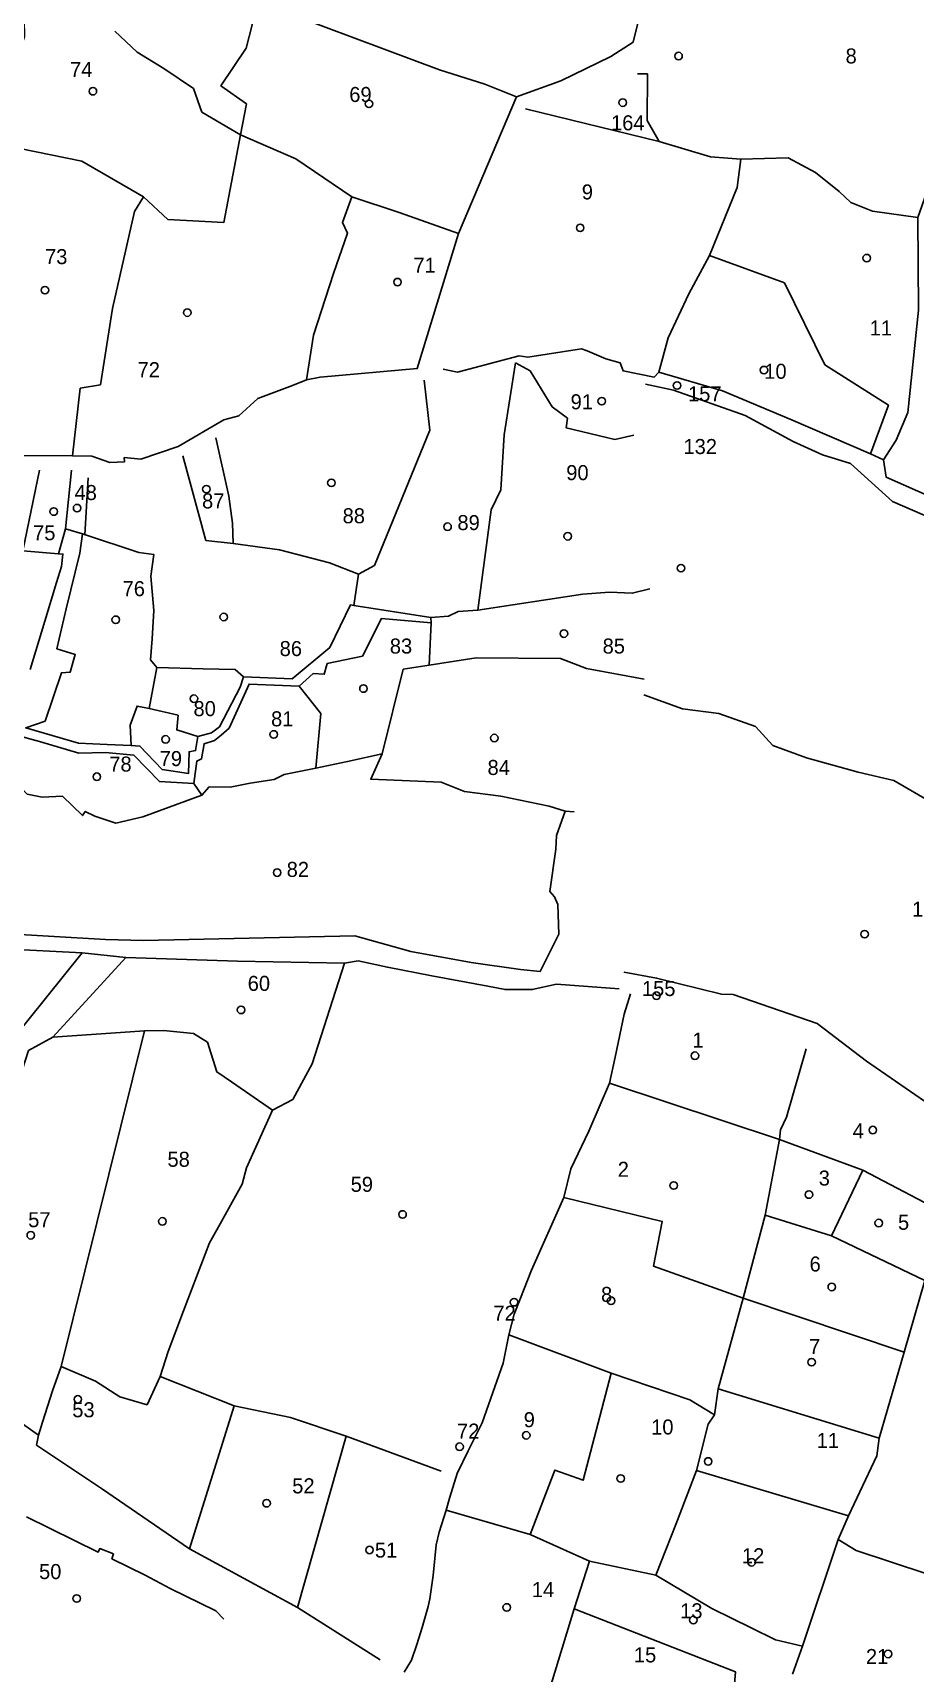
# Model space of a CAD drawing. Extents: x 176571 to 180224, y 250857 to 253450.
# Drawn here: x 178318.4 to 178553.2, y 251930.3 to 252366.8 of the extents above; entities that cross this region are included whole.
import ezdxf
from ezdxf.enums import TextEntityAlignment as Align

# ---------------------------------------------------------------- set-up
doc = ezdxf.new("R2010")
doc.units = 0
for name, color, linetype in [('1602', 240, 'Continuous'), ('1603', 240, 'Continuous'), ('A_POINTS', 252, 'Continuous')]:
    doc.layers.add(name, color=color, linetype=linetype)
doc.styles.add('HEBTXT', font='hebtxt.shx')

# ---------------------------------------------------------------- blocks, each defined once
blk = doc.blocks.new('1603')
at = {"layer": 'A_POINTS'}
blk.add_circle((0, 0), 0.25, dxfattribs=at)
at = {"style": 'HEBTXT'}
blk.add_attdef('PARCEL_NUM', text='', height=2, dxfattribs=at).set_placement((0, 1), align=Align.CENTER)
at = {"style": 'HEBTXT', "flags": 1}
blk.add_attdef('LOT_NUM', text='', height=2, dxfattribs=at).set_placement((0, -2.5), align=Align.CENTER)

msp = doc.modelspace()

# ---------------------------------------------------------------- linework, layer by layer
at = {"layer": '1602'}
for points in [[(178447.12, 252349.8), (178438.67, 252353.13), (178426.63, 252356.92), (178389.09, 252370.95), (178377.59, 252372.41), (178384.62, 252409.37), (178388.1, 252411.62), (178406.96, 252417.96), (178409.29, 252450)], [(178319.94, 252378.83), (178315.96, 252374.4), (178316.16, 252365.86), (178311.7, 252352.55), (178311.61, 252345.82), (178313.54, 252338.7), (178314.93, 252335.98), (178331.37, 252332.67), (178347.84, 252323.2)], [(178314.35, 252254.36), (178328.89, 252254.25), (178334.04, 252254.18), (178338.88, 252252.45), (178342.77, 252252.67), (178342.7, 252253.79), (178347.1, 252253.35), (178357, 252256.72), (178369.23, 252263.81), (178373.19, 252264.93), (178378.23, 252269.53), (178387.43, 252272.97), (178391.2, 252274.47), (178394.8, 252275.22), (178420.63, 252277.46), (178431.67, 252313.45), (178447.12, 252349.8), (178458.87, 252354.04), (178472.19, 252360.49), (178478.13, 252364.28), (178482.08, 252380.07)], [(178377.59, 252372.41), (178375.13, 252362.74), (178368.42, 252352.73), (178375.27, 252347.89), (178373.64, 252339.7), (178369.18, 252316.33), (178354.25, 252317.17), (178347.84, 252323.2), (178345.42, 252319.27), (178339.53, 252293.44), (178336.37, 252273.16), (178330.98, 252272.25), (178328.89, 252254.25)], [(178431.67, 252313.45), (178415.84, 252318.96), (178403.27, 252323.16), (178388.33, 252333.29), (178373.64, 252339.7), (178363.36, 252345.7), (178361.16, 252351.97), (178353.26, 252357.34), (178346.17, 252361.69), (178340.22, 252367.28)], [(178479.33, 252355.92), (178481.94, 252355.85), (178481.86, 252343.48), (178485.04, 252337.9), (178498.76, 252333.77), (178506.76, 252333.16), (178519.36, 252333.58), (178526.69, 252329.67), (178532.94, 252324.57), (178536.11, 252321.64), (178541.82, 252319.36), (178553.87, 252317.62), (178556.11, 252323.98), (178583.86, 252320.82), (178593.9, 252320.3), (178598.66, 252324.19), (178606.56, 252322.05), (178613.2, 252320.3), (178635.63, 252323.58)], [(178485.04, 252337.9), (178449.5, 252346.56)], [(178506.76, 252333.16), (178505.83, 252325.66), (178498.49, 252307.53), (178492.98, 252297.31), (178487.48, 252285.63), (178484.98, 252276.53)], [(178403.27, 252323.16), (178400.76, 252316.3), (178402.08, 252313.52), (178398.42, 252302.78), (178393.04, 252286.35), (178391.2, 252274.47)], [(178553.87, 252317.62), (178554.05, 252293.01), (178551.22, 252265.75), (178548.13, 252258.41), (178544.74, 252253.22)], [(178498.49, 252307.53), (178518.37, 252300.28), (178529.14, 252278.46), (178546.08, 252267.73), (178541.34, 252254.76)], [(178427.55, 252277.32), (178431.35, 252276.54), (178447.77, 252280.87), (178450.11, 252280.47), (178464.35, 252282.71), (178465.93, 252282.2), (178470.84, 252280.09), (178474.7, 252278.96), (178475.48, 252276.84), (178483.75, 252275.18), (178484.98, 252276.53), (178501.92, 252271.54), (178520.07, 252263.88), (178541.34, 252254.76), (178544.74, 252253.22), (178545.43, 252248.59), (178570.74, 252237.38)], [(178446.81, 252278.98), (178443.78, 252259.81), (178442.91, 252245.23), (178440.35, 252239.84), (178436.82, 252213.19)], [(178446.81, 252278.98), (178450.7, 252276.89), (178456.6, 252267.3), (178460.66, 252264.24), (178460.32, 252261.66), (178473.26, 252258.61), (178478.31, 252259.74)], [(178422.53, 252274.34), (178423.98, 252261.04), (178409.26, 252225.03), (178405.06, 252222.78), (178403.79, 252214.45)], [(178481.44, 252273.33), (178488.85, 252271.7), (178507.91, 252264.95), (178520.7, 252258.03), (178528.51, 252254.5), (178536, 252252.18), (178547.16, 252242.11), (178565.21, 252234.3)], [(178367.04, 252259), (178370.56, 252243.51), (178371.49, 252236.36), (178371.72, 252230.96)], [(178358.25, 252254.21), (178364.42, 252231.74), (178371.72, 252230.96), (178383.98, 252229.26), (178397.35, 252225.81), (178405.06, 252222.78)], [(178325.15, 252228.14), (178315.69, 252228.96), (178320.11, 252250.42)], [(178328.61, 252250.43), (178327.08, 252234.83)], [(178333.11, 252248.39), (178332.23, 252233.21)], [(178317.69, 252197.36), (178321.6, 252210.21), (178324.67, 252220.5), (178326.02, 252224.77), (178326.35, 252228.11), (178325.15, 252228.14), (178327.08, 252234.83), (178331.57, 252233.45), (178330.83, 252228.36), (178327.26, 252213.49), (178324.76, 252202.9), (178329.65, 252201.36), (178328.29, 252196.67), (178325.97, 252196.52), (178321.61, 252183.65), (178316.48, 252181.85), (178330.52, 252177.78), (178338.13, 252177.46), (178344.56, 252177.21), (178346.87, 252177.02), (178352.75, 252170.82), (178359.76, 252169.69), (178359.95, 252175.49), (178361.7, 252175.83), (178362.3, 252179.58), (178365.89, 252180.53), (178368.07, 252182.15), (178373.5, 252192.72), (178374.41, 252195.47), (178387.34, 252194.91), (178397.39, 252203.24), (178402.88, 252214.58), (178403.79, 252214.45), (178424.31, 252211.25), (178424.42, 252209.81), (178411.17, 252210.99), (178406.1, 252200.95), (178396.74, 252198.98), (178395.91, 252196.13), (178392.97, 252196.31), (178389.27, 252192.94), (178375.93, 252193.51), (178370.63, 252181.79), (178368.47, 252179.94), (178366.74, 252178.52), (178363.92, 252177.65), (178363.28, 252173.58), (178361.99, 252173.04), (178361.25, 252167.09), (178352.07, 252167.55), (178345.26, 252174.58), (178337.67, 252175.34), (178330.59, 252175.13), (178320.1, 252178.27), (178313.69, 252180.05)], [(178332.23, 252233.21), (178331.57, 252233.45), (178346.54, 252228.49), (178350.59, 252227.99), (178349.76, 252222.23), (178350.6, 252213.05), (178350.16, 252205.56), (178349.66, 252199.98), (178351.34, 252197.92), (178363.7, 252197.6), (178372.22, 252197.39), (178374.41, 252195.47)], [(178424.31, 252211.25), (178428.96, 252211.59), (178431.57, 252212.86), (178436.82, 252213.19), (178464.73, 252217.43), (178471.85, 252217.93), (178477.91, 252217.66), (178482.58, 252218.83)], [(178424.42, 252209.81), (178423.82, 252198.52), (178436.33, 252200.46), (178458.82, 252200.36), (178465.68, 252197.7), (178481.07, 252194.8)], [(178351.34, 252197.92), (178349.35, 252186.97), (178346.11, 252187.64), (178344.29, 252182.58), (178344.56, 252177.21)], [(178423.82, 252198.52), (178416.96, 252197.44), (178411.36, 252174.97), (178408.3, 252168.17), (178427, 252167.4), (178433.23, 252164.89), (178442.89, 252163.69), (178455.78, 252160.99), (178460.05, 252159.69)], [(178389.27, 252192.94), (178395.03, 252185.69), (178393.72, 252171.14)], [(178622.08, 252144.85), (178602.15, 252147.51), (178585.68, 252150.28), (178574.01, 252151.44), (178568.25, 252155.82), (178547.51, 252167.86), (178537.99, 252170.11), (178524.3, 252173.89), (178515.31, 252177.16), (178510.66, 252182.25), (178500.9, 252185.66), (178491.26, 252186.93), (178480.96, 252190.62)], [(178362.3, 252179.58), (178356.65, 252181.33), (178357.04, 252185.22), (178349.35, 252186.97)], [(178411.36, 252174.97), (178402.15, 252172.87), (178393.72, 252171.14), (178385.25, 252169.47), (178382.57, 252168.08), (178376.2, 252167.14), (178370.86, 252166.08), (178365.25, 252166.15), (178363.37, 252163.91), (178347.61, 252158.2), (178340.44, 252156.46), (178334.83, 252158.35), (178332.3, 252159.63), (178331.57, 252158.54), (178326.22, 252163.73), (178320.85, 252163.41), (178316.88, 252164.19), (178315.96, 252165.11), (178311.69, 252166.45), (178306.05, 252167.73)], [(178361.25, 252167.09), (178363.37, 252163.91)], [(178307.23, 252127.34), (178337.71, 252125.59), (178347.84, 252125.24), (178404.02, 252126.55), (178418.98, 252122.36), (178435.03, 252119.44), (178448.19, 252117.56), (178453.38, 252116.99), (178458.34, 252126.93), (178458.07, 252134.88), (178457.19, 252136.86), (178455.94, 252138.33), (178457.52, 252149.55), (178457.71, 252153.21), (178460.05, 252159.69), (178462.43, 252159.55)], [(178331.5, 252121.98), (178312.32, 252098.17), (178307.62, 252089.34), (178286.54, 252075.12), (178263.04, 252064.97), (178256.05, 252052.96)], [(178343.13, 252120.78), (178323.65, 252099.59), (178317.23, 252096.01), (178314.54, 252087.74), (178308.63, 252082.46), (178295.01, 252075.2), (178286.55, 252070.47), (178267.14, 252060.61), (178259.41, 252050.12)], [(178474.41, 252112.4), (178457.77, 252113.68), (178451.28, 252112.24), (178444.05, 252112.22), (178439.48, 252113.12), (178424.57, 252115.85), (178412.72, 252118.17), (178404.97, 252119.86), (178401.28, 252119.29), (178372.87, 252119.79), (178343.13, 252120.78), (178331.5, 252121.98), (178310.64, 252123.06)], [(178401.28, 252119.29), (178392.74, 252092.49), (178387.53, 252082.98), (178382.11, 252080.17), (178375.2, 252064.78), (178374.07, 252060.45), (178367.32, 252048.27), (178365.37, 252044.82), (178358.46, 252026.73), (178354.42, 252015.88), (178352.26, 252009.25), (178348.78, 252001.74), (178341.56, 252003.83), (178335.04, 252008), (178325.92, 252011.96), (178323.61, 252005.43), (178320.93, 251997.13), (178319.86, 251993.63)], [(178568.58, 252073.62), (178540.21, 252093.13), (178527.08, 252103.16), (178504.74, 252110.9), (178501.63, 252110.96), (178484.36, 252115.28), (178475.71, 252116.89), (178475.71, 252116.89)], [(178477.46, 252111.1), (178475.71, 252105.64), (178473.34, 252094.22), (178471.81, 252087.34), (178466.33, 252074.55), (178461.57, 252064.56), (178459.66, 252056.87), (178451.11, 252037.56), (178447.96, 252029.63), (178446.47, 252025.88), (178445.07, 252020.33), (178443.58, 252012.82), (178441.29, 252006.52), (178437.94, 251996.95), (178434.24, 251989.49), (178431.32, 251983.44), (178429.31, 251977.15), (178428.34, 251973.72), (178426.55, 251967.88), (178425.74, 251964.47), (178424.93, 251956.33), (178423.98, 251950.13), (178423.61, 251948.08), (178422.01, 251942.48), (178420.55, 251937.92), (178419.11, 251933.78), (178417.2, 251930.61)], [(178382.11, 252080.17), (178371.27, 252087.69), (178367.36, 252090.29), (178364.83, 252098.21), (178361.13, 252100.52), (178353.14, 252101.36), (178348.09, 252101.21), (178323.65, 252099.59)], [(178348.09, 252101.21), (178325.92, 252011.96)], [(178524.15, 252096.43), (178518.95, 252078.25), (178517.32, 252074.88), (178517.12, 252072.31)], [(178471.81, 252087.34), (178517.12, 252072.31), (178513.24, 252052.17), (178507.45, 252030.1)], [(178562.93, 252051.73), (178539.27, 252064.14), (178517.12, 252072.31)], [(178567.46, 252067.81), (178562.93, 252051.73), (178555.78, 252034.81), (178550.23, 252015.72), (178543.61, 251992.83), (178543, 251988.17), (178535.42, 251972.16), (178532.71, 251965.93), (178523.16, 251937.49)], [(178539.27, 252064.14), (178530.89, 252046.72)], [(178459.66, 252056.87), (178485.86, 252050.51), (178483.53, 252038.64), (178507.45, 252030.1), (178500.8, 252005.97), (178499.79, 251999.07)], [(178555.78, 252034.81), (178530.89, 252046.72), (178513.24, 252052.17)], [(178550.23, 252015.72), (178507.45, 252030.1)], [(178445.07, 252020.33), (178472.25, 252010.11), (178464.86, 251981.67), (178457.27, 251984.37), (178450.72, 251967.19)], [(178295.49, 252010.9), (178319.86, 251993.63), (178319.33, 251991.03), (178336.63, 251979.5), (178360.06, 251963.44), (178388.79, 251947.8), (178410.84, 251933.88)], [(178427.06, 251984.11), (178401.72, 251993.42), (178386.96, 251998.37), (178371.97, 252001.42), (178352.26, 252009.25)], [(178472.25, 252010.11), (178493.24, 252003.09), (178499.79, 251999.07), (178498.06, 251996.57), (178494.99, 251984.28), (178489.47, 251969.9), (178489.47, 251969.9), (178484.18, 251956.4), (178466.56, 251960.13)], [(178543.61, 251992.83), (178500.8, 252005.97)], [(178371.97, 252001.42), (178360.06, 251963.44)], [(178401.72, 251993.42), (178388.79, 251947.8)], [(178535.42, 251972.16), (178494.99, 251984.28)], [(178462.47, 251947.41), (178466.56, 251960.13), (178450.72, 251967.19), (178428.34, 251973.72)], [(178369.21, 251944.7), (178367.05, 251946.93), (178354.89, 251952.86), (178348.29, 251956.36), (178339.4, 251960.79), (178339.79, 251962.05), (178336.17, 251963.47), (178335.72, 251962.52), (178316.71, 251971.96)], [(178638, 251921.81), (178621, 251928.98), (178608.61, 251932.44), (178602.59, 251937.64), (178570.43, 251950.55), (178556.32, 251956.78), (178537.49, 251962.94), (178532.71, 251965.93)], [(178484.18, 251956.4), (178499.11, 251947.49), (178509.56, 251942.37), (178515.98, 251939.21), (178523.16, 251937.49), (178520.53, 251930.03)], [(178504.84, 251924.23), (178505.33, 251930.7), (178462.47, 251947.41), (178451.54, 251911.72)]]:
    msp.add_lwpolyline(points, dxfattribs=at)

# ---------------------------------------------------------------- block references
at = {"layer": '1603'}
ref = msp.add_blockref('1603', (178490.22, 252360.63), dxfattribs=dict(at, xscale=4, yscale=4, zscale=4))
ref.add_attrib('PARCEL_NUM', '8', (178534.67, 252358.65), dxfattribs={"layer": '0', "height": 4, "style": 'HEBTXT'})
ref = msp.add_blockref('1603', (178334.35, 252351.26), dxfattribs=dict(at, xscale=4, yscale=4, zscale=4))
ref.add_attrib('PARCEL_NUM', '74', (178328.27, 252355.05), dxfattribs={"layer": '0', "height": 4, "style": 'HEBTXT'})
ref = msp.add_blockref('1603', (178407.83, 252347.9), dxfattribs=dict(at, xscale=4, yscale=4, zscale=4))
ref.add_attrib('PARCEL_NUM', '69', (178402.58, 252348.4), dxfattribs={"layer": '0', "height": 4, "style": 'HEBTXT'})
ref = msp.add_blockref('1603', (178475.35, 252348.23), dxfattribs=dict(at, xscale=4, yscale=4, zscale=4))
ref.add_attrib('PARCEL_NUM', '164', (178472.24, 252340.86), dxfattribs={"layer": '0', "height": 4, "style": 'HEBTXT'})
ref = msp.add_blockref('1603', (178464.04, 252314.92), dxfattribs=dict(at, xscale=4, yscale=4, zscale=4))
ref.add_attrib('PARCEL_NUM', '9', (178464.47, 252322.47), dxfattribs={"layer": '0', "height": 4, "style": 'HEBTXT'})
ref = msp.add_blockref('1603', (178321.58, 252298.32), dxfattribs=dict(at, xscale=4, yscale=4, zscale=4))
ref.add_attrib('PARCEL_NUM', '73', (178321.61, 252305.25), dxfattribs={"layer": '0', "height": 4, "style": 'HEBTXT'})
ref = msp.add_blockref('1603', (178415.41, 252300.47), dxfattribs=dict(at, xscale=4, yscale=4, zscale=4))
ref.add_attrib('PARCEL_NUM', '71', (178419.66, 252302.96), dxfattribs={"layer": '0', "height": 4, "style": 'HEBTXT'})
ref = msp.add_blockref('1603', (178540.3, 252306.86), dxfattribs=dict(at, xscale=4, yscale=4, zscale=4))
ref.add_attrib('PARCEL_NUM', '11', (178541.08, 252286.27), dxfattribs={"layer": '0', "height": 4, "style": 'HEBTXT'})
ref = msp.add_blockref('1603', (178359.48, 252292.36), dxfattribs=dict(at, xscale=4, yscale=4, zscale=4))
ref.add_attrib('PARCEL_NUM', '72', (178346.24, 252275.17), dxfattribs={"layer": '0', "height": 4, "style": 'HEBTXT'})
ref = msp.add_blockref('1603', (178512.95, 252277.06), dxfattribs=dict(at, xscale=4, yscale=4, zscale=4))
ref.add_attrib('PARCEL_NUM', '10', (178513.03, 252274.74), dxfattribs={"layer": '0', "height": 4, "style": 'HEBTXT'})
ref = msp.add_blockref('1603', (178489.82, 252272.97), dxfattribs=dict(at, xscale=4, yscale=4, zscale=4))
ref.add_attrib('PARCEL_NUM', '157', (178492.74, 252268.75), dxfattribs={"layer": '0', "height": 4, "style": 'HEBTXT'})
ref = msp.add_blockref('1603', (178469.76, 252268.8), dxfattribs=dict(at, xscale=4, yscale=4, zscale=4))
ref.add_attrib('PARCEL_NUM', '91', (178461.49, 252266.62), dxfattribs={"layer": '0', "height": 4, "style": 'HEBTXT'})
ref = msp.add_blockref('1603', (178490.87, 252224.36), dxfattribs=dict(at, xscale=4, yscale=4, zscale=4))
ref.add_attrib('PARCEL_NUM', '132', (178491.52, 252254.72), dxfattribs={"layer": '0', "height": 4, "style": 'HEBTXT'})
ref = msp.add_blockref('1603', (178460.71, 252232.84), dxfattribs=dict(at, xscale=4, yscale=4, zscale=4))
ref.add_attrib('PARCEL_NUM', '90', (178460.33, 252247.78), dxfattribs={"layer": '0', "height": 4, "style": 'HEBTXT'})
ref = msp.add_blockref('1603', (178397.81, 252247.07), dxfattribs=dict(at, xscale=4, yscale=4, zscale=4))
ref.add_attrib('PARCEL_NUM', '88', (178400.81, 252236.3), dxfattribs={"layer": '0', "height": 4, "style": 'HEBTXT'})
ref = msp.add_blockref('1603', (178330.15, 252240.33), dxfattribs=dict(at, xscale=4, yscale=4, zscale=4))
ref.add_attrib('PARCEL_NUM', '48', (178329.46, 252242.48), dxfattribs={"layer": '0', "height": 4, "style": 'HEBTXT'})
ref = msp.add_blockref('1603', (178364.56, 252245.37), dxfattribs=dict(at, xscale=4, yscale=4, zscale=4))
ref.add_attrib('PARCEL_NUM', '87', (178363.4, 252240.25), dxfattribs={"layer": '0', "height": 4, "style": 'HEBTXT'})
ref = msp.add_blockref('1603', (178323.93, 252239.42), dxfattribs=dict(at, xscale=4, yscale=4, zscale=4))
ref.add_attrib('PARCEL_NUM', '75', (178318.43, 252231.78), dxfattribs={"layer": '0', "height": 4, "style": 'HEBTXT'})
ref = msp.add_blockref('1603', (178428.74, 252235.39), dxfattribs=dict(at, xscale=4, yscale=4, zscale=4))
ref.add_attrib('PARCEL_NUM', '89', (178431.37, 252234.48), dxfattribs={"layer": '0', "height": 4, "style": 'HEBTXT'})
ref = msp.add_blockref('1603', (178340.43, 252210.62), dxfattribs=dict(at, xscale=4, yscale=4, zscale=4))
ref.add_attrib('PARCEL_NUM', '76', (178342.25, 252216.9), dxfattribs={"layer": '0', "height": 4, "style": 'HEBTXT'})
ref = msp.add_blockref('1603', (178369.17, 252211.36), dxfattribs=dict(at, xscale=4, yscale=4, zscale=4))
ref.add_attrib('PARCEL_NUM', '86', (178384.05, 252200.96), dxfattribs={"layer": '0', "height": 4, "style": 'HEBTXT'})
ref = msp.add_blockref('1603', (178406.35, 252192.32), dxfattribs=dict(at, xscale=4, yscale=4, zscale=4))
ref.add_attrib('PARCEL_NUM', '83', (178413.37, 252201.63), dxfattribs={"layer": '0', "height": 4, "style": 'HEBTXT'})
ref = msp.add_blockref('1603', (178459.71, 252206.94), dxfattribs=dict(at, xscale=4, yscale=4, zscale=4))
ref.add_attrib('PARCEL_NUM', '85', (178470.01, 252201.63), dxfattribs={"layer": '0', "height": 4, "style": 'HEBTXT'})
ref = msp.add_blockref('1603', (178361.24, 252189.63), dxfattribs=dict(at, xscale=4, yscale=4, zscale=4))
ref.add_attrib('PARCEL_NUM', '80', (178361.12, 252184.98), dxfattribs={"layer": '0', "height": 4, "style": 'HEBTXT'})
ref = msp.add_blockref('1603', (178382.47, 252180.11), dxfattribs=dict(at, xscale=4, yscale=4, zscale=4))
ref.add_attrib('PARCEL_NUM', '81', (178381.77, 252182.27), dxfattribs={"layer": '0', "height": 4, "style": 'HEBTXT'})
ref = msp.add_blockref('1603', (178353.71, 252178.8), dxfattribs=dict(at, xscale=4, yscale=4, zscale=4))
ref.add_attrib('PARCEL_NUM', '79', (178352.12, 252171.69), dxfattribs={"layer": '0', "height": 4, "style": 'HEBTXT'})
ref = msp.add_blockref('1603', (178441.19, 252179.16), dxfattribs=dict(at, xscale=4, yscale=4, zscale=4))
ref.add_attrib('PARCEL_NUM', '84', (178439.38, 252169.32), dxfattribs={"layer": '0', "height": 4, "style": 'HEBTXT'})
ref = msp.add_blockref('1603', (178335.4, 252168.86), dxfattribs=dict(at, xscale=4, yscale=4, zscale=4))
ref.add_attrib('PARCEL_NUM', '78', (178338.71, 252170.23), dxfattribs={"layer": '0', "height": 4, "style": 'HEBTXT'})
ref = msp.add_blockref('1603', (178383.4, 252143.35), dxfattribs=dict(at, xscale=4, yscale=4, zscale=4))
ref.add_attrib('PARCEL_NUM', '82', (178385.92, 252142.2), dxfattribs={"layer": '0', "height": 4, "style": 'HEBTXT'})
ref = msp.add_blockref('1603', (178539.73, 252126.97), dxfattribs=dict(at, xscale=4, yscale=4, zscale=4))
ref.add_attrib('PARCEL_NUM', '128', (178552.37, 252131.62), dxfattribs={"layer": '0', "height": 4, "style": 'HEBTXT'})
ref = msp.add_blockref('1603', (178373.77, 252106.82), dxfattribs=dict(at, xscale=4, yscale=4, zscale=4))
ref.add_attrib('PARCEL_NUM', '60', (178375.55, 252111.87), dxfattribs={"layer": '0', "height": 4, "style": 'HEBTXT'})
ref = msp.add_blockref('1603', (178484.35, 252110.59), dxfattribs=dict(at, xscale=4, yscale=4, zscale=4))
ref.add_attrib('PARCEL_NUM', '155', (178480.47, 252110.5), dxfattribs={"layer": '0', "height": 4, "style": 'HEBTXT'})
ref = msp.add_blockref('1603', (178494.59, 252094.63), dxfattribs=dict(at, xscale=4, yscale=4, zscale=4))
ref.add_attrib('PARCEL_NUM', '1', (178493.9, 252096.79), dxfattribs={"layer": '0', "height": 4, "style": 'HEBTXT'})
ref = msp.add_blockref('1603', (178541.93, 252074.85), dxfattribs=dict(at, xscale=4, yscale=4, zscale=4))
ref.add_attrib('PARCEL_NUM', '4', (178536.55, 252072.63), dxfattribs={"layer": '0', "height": 4, "style": 'HEBTXT'})
ref = msp.add_blockref('1603', (178352.84, 252050.54), dxfattribs=dict(at, xscale=4, yscale=4, zscale=4))
ref.add_attrib('PARCEL_NUM', '58', (178354.2, 252065.07), dxfattribs={"layer": '0', "height": 4, "style": 'HEBTXT'})
ref = msp.add_blockref('1603', (178488.92, 252060.09), dxfattribs=dict(at, xscale=4, yscale=4, zscale=4))
ref.add_attrib('PARCEL_NUM', '2', (178474.03, 252062.4), dxfattribs={"layer": '0', "height": 4, "style": 'HEBTXT'})
ref = msp.add_blockref('1603', (178524.92, 252057.68), dxfattribs=dict(at, xscale=4, yscale=4, zscale=4))
ref.add_attrib('PARCEL_NUM', '3', (178527.52, 252060.06), dxfattribs={"layer": '0', "height": 4, "style": 'HEBTXT'})
ref = msp.add_blockref('1603', (178416.76, 252052.39), dxfattribs=dict(at, xscale=4, yscale=4, zscale=4))
ref.add_attrib('PARCEL_NUM', '59', (178402.95, 252058.4), dxfattribs={"layer": '0', "height": 4, "style": 'HEBTXT'})
ref = msp.add_blockref('1603', (178317.82, 252046.84), dxfattribs=dict(at, xscale=4, yscale=4, zscale=4))
ref.add_attrib('PARCEL_NUM', '57', (178317.13, 252048.99), dxfattribs={"layer": '0', "height": 4, "style": 'HEBTXT'})
ref = msp.add_blockref('1603', (178543.49, 252050.1), dxfattribs=dict(at, xscale=4, yscale=4, zscale=4))
ref.add_attrib('PARCEL_NUM', '5', (178548.62, 252048.3), dxfattribs={"layer": '0', "height": 4, "style": 'HEBTXT'})
ref = msp.add_blockref('1603', (178531, 252033.1), dxfattribs=dict(at, xscale=4, yscale=4, zscale=4))
ref.add_attrib('PARCEL_NUM', '6', (178525.08, 252037.2), dxfattribs={"layer": '0', "height": 4, "style": 'HEBTXT'})
ref = msp.add_blockref('1603', (178446.44, 252029.03), dxfattribs=dict(at, xscale=4, yscale=4, zscale=4))
ref.add_attrib('PARCEL_NUM', '72', (178440.94, 252024.11), dxfattribs={"layer": '0', "height": 4, "style": 'HEBTXT'})
ref = msp.add_blockref('1603', (178472.25, 252029.42), dxfattribs=dict(at, xscale=4, yscale=4, zscale=4))
ref.add_attrib('PARCEL_NUM', '8', (178469.59, 252029.1), dxfattribs={"layer": '0', "height": 4, "style": 'HEBTXT'})
ref = msp.add_blockref('1603', (178525.64, 252013.08), dxfattribs=dict(at, xscale=4, yscale=4, zscale=4))
ref.add_attrib('PARCEL_NUM', '7', (178524.95, 252015.24), dxfattribs={"layer": '0', "height": 4, "style": 'HEBTXT'})
ref = msp.add_blockref('1603', (178330.33, 252003.19), dxfattribs=dict(at, xscale=4, yscale=4, zscale=4))
ref.add_attrib('PARCEL_NUM', '53', (178328.86, 251998.42), dxfattribs={"layer": '0', "height": 4, "style": 'HEBTXT'})
ref = msp.add_blockref('1603', (178449.7, 251993.61), dxfattribs=dict(at, xscale=4, yscale=4, zscale=4))
ref.add_attrib('PARCEL_NUM', '9', (178449.01, 251995.77), dxfattribs={"layer": '0', "height": 4, "style": 'HEBTXT'})
ref = msp.add_blockref('1603', (178431.94, 251990.59), dxfattribs=dict(at, xscale=4, yscale=4, zscale=4))
ref.add_attrib('PARCEL_NUM', '72', (178431.25, 251992.74), dxfattribs={"layer": '0', "height": 4, "style": 'HEBTXT'})
ref = msp.add_blockref('1603', (178474.83, 251982.13), dxfattribs=dict(at, xscale=4, yscale=4, zscale=4))
ref.add_attrib('PARCEL_NUM', '10', (178482.92, 251993.83), dxfattribs={"layer": '0', "height": 4, "style": 'HEBTXT'})
ref = msp.add_blockref('1603', (178498.1, 251986.66), dxfattribs=dict(at, xscale=4, yscale=4, zscale=4))
ref.add_attrib('PARCEL_NUM', '11', (178526.97, 251990.24), dxfattribs={"layer": '0', "height": 4, "style": 'HEBTXT'})
ref = msp.add_blockref('1603', (178380.59, 251975.55), dxfattribs=dict(at, xscale=4, yscale=4, zscale=4))
ref.add_attrib('PARCEL_NUM', '52', (178387.4, 251978.17), dxfattribs={"layer": '0', "height": 4, "style": 'HEBTXT'})
ref = msp.add_blockref('1603', (178407.97, 251963.1), dxfattribs=dict(at, xscale=4, yscale=4, zscale=4))
ref.add_attrib('PARCEL_NUM', '51', (178409.4, 251961.08), dxfattribs={"layer": '0', "height": 4, "style": 'HEBTXT'})
ref = msp.add_blockref('1603', (178330.05, 251950.2), dxfattribs=dict(at, xscale=4, yscale=4, zscale=4))
ref.add_attrib('PARCEL_NUM', '50', (178320.02, 251955.36), dxfattribs={"layer": '0', "height": 4, "style": 'HEBTXT'})
ref = msp.add_blockref('1603', (178509.66, 251959.83), dxfattribs=dict(at, xscale=4, yscale=4, zscale=4))
ref.add_attrib('PARCEL_NUM', '12', (178507.09, 251959.57), dxfattribs={"layer": '0', "height": 4, "style": 'HEBTXT'})
ref = msp.add_blockref('1603', (178444.49, 251947.81), dxfattribs=dict(at, xscale=4, yscale=4, zscale=4))
ref.add_attrib('PARCEL_NUM', '14', (178451.16, 251950.55), dxfattribs={"layer": '0', "height": 4, "style": 'HEBTXT'})
ref = msp.add_blockref('1603', (178494.15, 251944.45), dxfattribs=dict(at, xscale=4, yscale=4, zscale=4))
ref.add_attrib('PARCEL_NUM', '13', (178490.65, 251944.92), dxfattribs={"layer": '0', "height": 4, "style": 'HEBTXT'})
ref = msp.add_blockref('1603', (178476.13, 251918.89), dxfattribs=dict(at, xscale=4, yscale=4, zscale=4))
ref.add_attrib('PARCEL_NUM', '15', (178478.33, 251933.19), dxfattribs={"layer": '0', "height": 4, "style": 'HEBTXT'})
ref = msp.add_blockref('1603', (178545.97, 251935.43), dxfattribs=dict(at, xscale=4, yscale=4, zscale=4))
ref.add_attrib('PARCEL_NUM', '21', (178540.08, 251932.75), dxfattribs={"layer": '0', "height": 4, "style": 'HEBTXT'})

doc.saveas('drawing.dxf')
